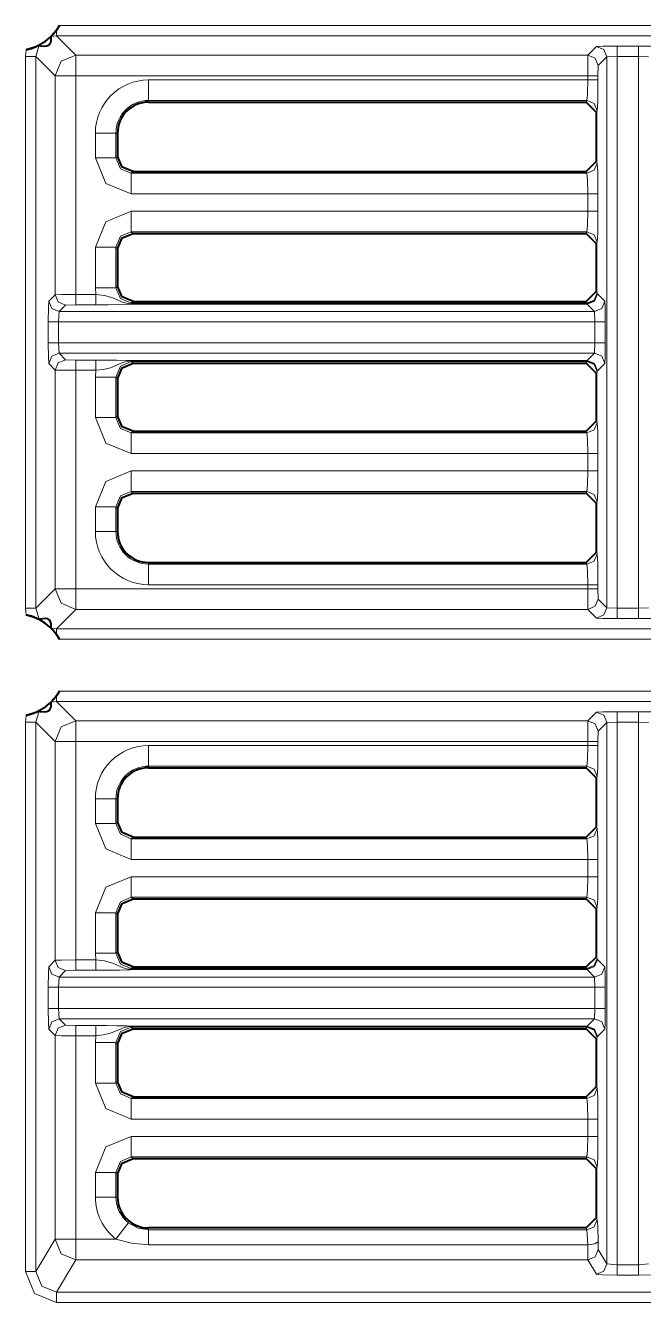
# Model space of a CAD drawing. Header units: millimetres. Extents: x 0 to 2941, y -405 to 1422.
# Drawn here: x 194.6 to 224.6, y 851.2 to 913.2 of the extents above; entities that cross this region are included whole.
import ezdxf

# ---------------------------------------------------------------- set-up
doc = ezdxf.new("R2010")
doc.units = ezdxf.units.MM
doc.layers.add('FINE', color=9, linetype='Continuous')
doc.layers.add('OUTLINE', color=7, linetype='Continuous')

msp = doc.modelspace()

# ---------------------------------------------------------------- linework, layer by layer
at = {"layer": 'FINE', "lineweight": 9}
for p, q in [((250.804, 913.177), (196.224, 913.177)), ((195.079, 911.678), (195.237, 912.217)), ((195.824, 912.644), (196.079, 912.677)), ((224.33, 912.179), (223.304, 912.179)), ((194.615, 912.001), (194.58, 911.678)), ((194.58, 911.678), (194.58, 884.903)), ((195.079, 884.903), (195.079, 911.678)), ((221.884, 911.734), (197.023, 911.734)), ((222.384, 911.234), (222.804, 911.654)), ((222.804, 911.654), (223.304, 911.679)), ((222.804, 911.654), (222.804, 884.927)), ((223.304, 911.679), (224.33, 911.679)), ((224.33, 911.679), (224.33, 884.902)), ((224.33, 911.679), (224.829, 911.654)), ((222.371, 910.734), (222.384, 911.234)), ((197.023, 910.734), (221.871, 910.734)), ((197.023, 900.128), (197.023, 910.734)), ((221.871, 910.538), (200.549, 910.538)), ((221.871, 910.734), (221.871, 910.538)), ((222.371, 910.538), (222.371, 910.734)), ((221.834, 909.54), (221.793, 909.458)), ((222.293, 908.958), (222.334, 909.041)), ((197.969, 907.959), (197.969, 906.755)), ((198.967, 907.959), (199.049, 907.959)), ((198.967, 906.755), (198.967, 907.959)), ((199.049, 906.836), (198.967, 906.755)), ((222.334, 906.505), (222.293, 906.588)), ((199.716, 906.006), (199.798, 906.088)), ((199.716, 905.007), (221.871, 905.007)), ((221.871, 905.007), (221.871, 904.167)), ((222.371, 904.167), (222.371, 905.007)), ((199.716, 903.169), (221.834, 903.169)), ((199.798, 903.088), (199.716, 903.169)), ((221.834, 903.169), (221.793, 903.088)), ((197.969, 902.42), (197.969, 900.455)), ((222.293, 902.588), (222.334, 902.669)), ((197.969, 900.455), (197.999, 900.128)), ((196.023, 900.115), (195.708, 899.8)), ((197.999, 900.128), (197.023, 900.128)), ((199.716, 899.706), (199.798, 899.787)), ((221.793, 899.787), (221.834, 899.706)), ((222.334, 900.205), (222.293, 900.288)), ((222.342, 900.157), (222.334, 900.205)), ((222.699, 899.8), (222.342, 900.157)), ((196.182, 898.8), (196.208, 899.3)), ((196.208, 899.3), (196.523, 899.615)), ((222.199, 899.3), (196.208, 899.3)), ((196.523, 899.615), (197.023, 899.628)), ((197.023, 899.628), (197.999, 899.628)), ((221.834, 899.706), (199.716, 899.706)), ((221.842, 899.674), (199.716, 899.674)), ((199.716, 899.657), (221.842, 899.657)), ((221.834, 899.706), (221.842, 899.674)), ((221.842, 899.657), (222.199, 899.3)), ((222.199, 899.3), (222.225, 898.8)), ((195.682, 898.8), (195.682, 897.774)), ((196.182, 898.8), (222.225, 898.8)), ((196.182, 897.774), (196.182, 898.8)), ((222.225, 898.8), (222.225, 897.774)), ((222.725, 897.774), (222.725, 898.8)), ((222.225, 897.774), (196.182, 897.774)), ((196.208, 897.275), (196.182, 897.774)), ((222.199, 897.275), (221.842, 896.917)), ((222.225, 897.774), (222.199, 897.275)), ((195.708, 896.775), (196.023, 896.459)), ((197.023, 896.946), (196.523, 896.959)), ((197.999, 896.946), (197.023, 896.946)), ((221.842, 896.917), (199.716, 896.917)), ((199.716, 896.901), (221.842, 896.901)), ((199.716, 896.869), (221.834, 896.869)), ((199.798, 896.787), (199.716, 896.869)), ((221.834, 896.869), (221.793, 896.787)), ((221.842, 896.901), (221.834, 896.869)), ((222.342, 896.417), (222.699, 896.775)), ((196.023, 896.459), (196.023, 885.847)), ((197.023, 896.447), (197.999, 896.447)), ((197.999, 896.447), (197.969, 896.12)), ((197.969, 896.12), (197.969, 894.155)), ((198.967, 896.12), (199.049, 896.039)), ((198.967, 894.155), (198.967, 896.12)), ((222.293, 896.288), (222.334, 896.369)), ((222.334, 896.369), (222.342, 896.417)), ((199.049, 894.236), (198.967, 894.155)), ((222.334, 893.905), (222.293, 893.987)), ((199.716, 893.406), (199.798, 893.487)), ((221.834, 893.406), (199.716, 893.406)), ((221.793, 893.487), (221.834, 893.406)), ((199.716, 892.408), (221.871, 892.408)), ((221.871, 892.408), (221.871, 891.567)), ((222.371, 891.567), (222.371, 892.408)), ((221.871, 891.567), (199.716, 891.567)), ((199.716, 890.569), (221.834, 890.569)), ((199.798, 890.487), (199.716, 890.569)), ((221.834, 890.569), (221.793, 890.487)), ((198.967, 889.82), (199.049, 889.738)), ((222.293, 889.988), (222.334, 890.069)), ((222.334, 887.54), (222.293, 887.622)), ((200.549, 887.041), (200.549, 887.122)), ((196.023, 885.847), (195.079, 884.903)), ((200.549, 886.042), (221.871, 886.042)), ((221.871, 886.042), (221.871, 885.847)), ((222.371, 885.847), (222.371, 886.042)), ((222.384, 885.347), (222.371, 885.847)), ((194.58, 884.903), (194.615, 884.58)), ((196.079, 883.903), (197.023, 884.847)), ((197.023, 884.847), (221.884, 884.847)), ((221.884, 884.847), (222.304, 884.427)), ((222.804, 884.927), (222.384, 885.347)), ((223.304, 884.902), (222.804, 884.927)), ((224.829, 884.927), (224.33, 884.902)), ((223.304, 884.401), (224.33, 884.401)), ((196.079, 883.903), (195.824, 883.936)), ((250.804, 883.903), (196.079, 883.903)), ((250.804, 880.877), (196.224, 880.877)), ((195.079, 879.378), (195.237, 879.917)), ((195.824, 880.345), (196.079, 880.377)), ((197.023, 879.434), (196.079, 880.377)), ((196.079, 880.377), (250.804, 880.377)), ((194.615, 879.701), (194.58, 879.378)), ((195.079, 879.378), (196.023, 878.434)), ((195.079, 852.713), (195.079, 879.378)), ((221.884, 879.434), (197.023, 879.434)), ((222.304, 879.854), (221.884, 879.434)), ((222.384, 878.934), (222.804, 879.354)), ((222.804, 879.354), (223.304, 879.379)), ((222.804, 879.354), (222.804, 853.086)), ((224.33, 879.879), (223.304, 879.879)), ((224.33, 879.379), (224.33, 853.044)), ((224.33, 879.379), (224.829, 879.354)), ((222.371, 878.434), (222.384, 878.934)), ((196.023, 878.434), (196.023, 867.821)), ((197.023, 878.434), (221.871, 878.434)), ((197.023, 867.833), (197.023, 878.434)), ((221.871, 878.238), (200.549, 878.238)), ((221.871, 878.434), (221.871, 878.238)), ((222.371, 878.238), (222.371, 878.434)), ((200.549, 877.24), (221.834, 877.24)), ((200.549, 877.159), (200.549, 877.24)), ((221.834, 877.24), (221.793, 877.159)), ((222.293, 876.658), (222.334, 876.74)), ((197.969, 875.659), (197.969, 874.46)), ((198.967, 875.659), (199.049, 875.659)), ((198.967, 874.46), (198.967, 875.659)), ((199.049, 874.542), (198.967, 874.46)), ((199.716, 873.711), (199.798, 873.793)), ((222.334, 874.211), (222.293, 874.293)), ((199.716, 872.713), (221.871, 872.713)), ((221.871, 872.713), (221.871, 871.873)), ((222.371, 871.873), (222.371, 872.713)), ((221.871, 871.873), (199.716, 871.873)), ((197.969, 870.125), (197.969, 868.16)), ((198.967, 870.125), (199.049, 870.044)), ((222.293, 870.293), (222.334, 870.375)), ((197.969, 868.16), (197.999, 867.833)), ((196.023, 867.821), (195.708, 867.505)), ((197.999, 867.833), (197.023, 867.833)), ((222.334, 867.911), (222.293, 867.993)), ((222.342, 867.862), (222.334, 867.911)), ((222.699, 867.505), (222.342, 867.862)), ((196.182, 866.506), (196.208, 867.005)), ((222.199, 867.005), (196.208, 867.005)), ((197.023, 867.333), (197.999, 867.333)), ((221.842, 867.379), (199.716, 867.379)), ((199.716, 867.363), (221.842, 867.363)), ((221.793, 867.493), (221.834, 867.411)), ((221.834, 867.411), (221.842, 867.379)), ((221.842, 867.363), (222.199, 867.005)), ((222.199, 867.005), (222.225, 866.506)), ((195.682, 866.506), (195.682, 865.48)), ((196.182, 865.48), (196.182, 866.506)), ((196.182, 866.506), (222.225, 866.506)), ((222.225, 866.506), (222.225, 865.48)), ((222.725, 865.48), (222.725, 866.506)), ((222.225, 865.48), (196.182, 865.48)), ((196.208, 864.98), (196.182, 865.48)), ((222.225, 865.48), (222.199, 864.98)), ((195.708, 864.48), (196.023, 864.165)), ((196.208, 864.98), (222.199, 864.98)), ((196.523, 864.665), (196.208, 864.98)), ((197.023, 864.652), (196.523, 864.665)), ((197.999, 864.652), (197.023, 864.652)), ((199.716, 864.606), (221.842, 864.606)), ((199.716, 864.574), (221.834, 864.574)), ((199.798, 864.493), (199.716, 864.574)), ((221.834, 864.574), (221.793, 864.493)), ((221.842, 864.606), (221.834, 864.574)), ((222.342, 864.123), (222.699, 864.48)), ((196.023, 864.165), (196.023, 854.286)), ((197.999, 864.152), (197.969, 863.825)), ((197.969, 863.825), (197.969, 861.86)), ((198.967, 863.825), (199.049, 863.744)), ((198.967, 861.86), (198.967, 863.825)), ((222.293, 863.993), (222.334, 864.075)), ((222.334, 864.075), (222.342, 864.123)), ((199.049, 861.942), (198.967, 861.86)), ((222.334, 861.611), (222.293, 861.693)), ((199.716, 861.111), (199.798, 861.193)), ((221.834, 861.111), (199.716, 861.111)), ((221.793, 861.193), (221.834, 861.111)), ((199.716, 860.113), (221.871, 860.113)), ((221.871, 860.113), (221.871, 859.273)), ((222.371, 859.273), (222.371, 860.113)), ((221.871, 859.273), (199.716, 859.273)), ((199.716, 858.274), (221.834, 858.274)), ((199.798, 858.193), (199.716, 858.274)), ((221.834, 858.274), (221.793, 858.193)), ((222.293, 857.693), (222.334, 857.775)), ((197.969, 857.525), (197.969, 856.328)), ((198.967, 857.525), (199.049, 857.444)), ((198.967, 856.328), (198.967, 857.525)), ((199.049, 856.328), (198.967, 856.328)), ((222.336, 855.242), (222.293, 855.328)), ((221.793, 854.828), (221.836, 854.742)), ((221.836, 854.742), (221.872, 854.015)), ((196.023, 854.286), (195.079, 852.713)), ((198.971, 854.286), (197.023, 854.286)), ((200.549, 854.015), (221.872, 854.015)), ((221.872, 854.015), (221.884, 853.287)), ((222.384, 853.787), (222.372, 854.151)), ((196.078, 851.713), (197.023, 853.287)), ((197.023, 853.287), (221.884, 853.287)), ((222.804, 853.086), (222.384, 853.787)), ((223.304, 853.044), (222.804, 853.086)), ((224.33, 853.044), (223.304, 853.044)), ((224.829, 853.086), (224.33, 853.044)), ((223.304, 852.544), (224.33, 852.544)), ((250.805, 851.713), (196.078, 851.713))]:
    msp.add_line(p, q, dxfattribs=at)
for points in [[(196.079, 912.677), (196.079, 912.756), (196.079, 912.955)], [(197.023, 911.734), (196.079, 912.677), (250.804, 912.677)], [(223.304, 912.179), (222.606, 912.172), (222.304, 912.154), (221.884, 911.734)], [(222.804, 911.654), (222.657, 912.007), (222.304, 912.154)], [(223.304, 911.679), (223.304, 912.028), (223.304, 912.179)], [(224.33, 911.679), (224.33, 912.028), (224.33, 912.179)], [(225.329, 912.154), (225.027, 912.172), (224.33, 912.179)], [(195.079, 911.678), (194.928, 911.678), (194.58, 911.678)], [(195.079, 911.678), (196.023, 910.734), (196.023, 900.115)], [(197.023, 911.734), (196.316, 911.441), (196.023, 910.734)], [(197.023, 911.734), (197.023, 911.432), (197.023, 910.734)], [(221.884, 911.734), (221.875, 911.432), (221.871, 910.734)], [(222.384, 911.234), (222.237, 911.587), (221.884, 911.734)], [(224.33, 884.902), (223.304, 884.902), (223.304, 911.679)], [(196.023, 910.734), (196.325, 910.734), (197.023, 910.734)], [(200.549, 909.54), (200.549, 909.85), (200.549, 910.538)], [(221.871, 910.538), (221.861, 909.85), (221.834, 909.54)], [(222.371, 910.734), (222.22, 910.734), (221.871, 910.734)], [(222.371, 910.538), (222.22, 910.538), (221.871, 910.538)], [(222.334, 909.041), (222.36, 909.506), (222.371, 910.538)], [(200.549, 909.458), (200.549, 909.54), (221.834, 909.54)], [(222.334, 909.041), (222.187, 909.393), (221.834, 909.54)], [(197.969, 907.959), (198.657, 907.959), (198.967, 907.959)], [(197.969, 906.755), (198.657, 906.755), (198.967, 906.755)], [(197.969, 906.755), (198.48, 905.519), (199.716, 905.007)], [(199.716, 906.006), (199.185, 906.224), (198.967, 906.755)], [(221.793, 906.088), (221.834, 906.006), (199.716, 906.006)], [(199.716, 905.007), (199.716, 905.696), (199.716, 906.006)], [(221.834, 906.006), (222.187, 906.153), (222.334, 906.505)], [(221.834, 906.006), (221.861, 905.696), (221.871, 905.007)], [(222.371, 905.007), (222.36, 906.04), (222.334, 906.505)], [(221.871, 905.007), (222.22, 905.007), (222.371, 905.007)], [(221.871, 904.167), (199.716, 904.167), (198.48, 903.656), (197.969, 902.42)], [(199.716, 904.167), (199.716, 903.479), (199.716, 903.169)], [(221.871, 904.167), (221.861, 903.479), (221.834, 903.169)], [(221.871, 904.167), (222.22, 904.167), (222.371, 904.167)], [(222.334, 902.669), (222.36, 903.135), (222.371, 904.167)], [(198.967, 902.42), (199.185, 902.951), (199.716, 903.169)], [(222.334, 902.669), (222.187, 903.022), (221.834, 903.169)], [(198.967, 902.42), (198.657, 902.42), (197.969, 902.42)], [(199.049, 900.536), (198.967, 900.455), (198.967, 902.42), (199.049, 902.339)], [(198.967, 900.455), (198.657, 900.455), (197.969, 900.455)], [(199.716, 899.706), (199.185, 899.924), (198.967, 900.455)], [(195.708, 899.8), (195.69, 899.498), (195.682, 898.8)], [(196.208, 899.3), (195.854, 899.447), (195.708, 899.8)], [(197.023, 900.128), (196.325, 900.124), (196.023, 900.115)], [(196.523, 899.615), (196.17, 899.762), (196.023, 900.115)], [(197.023, 899.628), (197.023, 899.779), (197.023, 900.128)], [(197.999, 899.628), (197.999, 899.779), (197.999, 900.128)], [(199.716, 899.674), (199.646, 899.676), (199.559, 899.685), (199.32, 899.745), (198.82, 899.967), (198.406, 900.078), (197.999, 900.128)], [(222.334, 900.205), (222.187, 899.853), (221.834, 899.706)], [(222.342, 900.157), (222.195, 899.804), (221.842, 899.657)], [(222.342, 900.157), (222.194, 899.817), (221.842, 899.674)], [(222.699, 899.8), (222.553, 899.447), (222.199, 899.3)], [(222.725, 898.8), (222.717, 899.498), (222.699, 899.8)], [(197.999, 899.628), (198.591, 899.631), (199.139, 899.641), (199.547, 899.654), (199.655, 899.657), (199.689, 899.657), (199.716, 899.657)], [(199.716, 899.706), (199.716, 899.695), (199.716, 899.674)], [(199.716, 899.657), (199.716, 899.662), (199.716, 899.674)], [(221.842, 899.674), (221.842, 899.662), (221.842, 899.657)], [(196.182, 898.8), (195.833, 898.8), (195.682, 898.8)], [(222.725, 898.8), (222.574, 898.8), (222.225, 898.8)], [(196.182, 897.774), (195.833, 897.774), (195.682, 897.774)], [(195.682, 897.774), (195.69, 897.077), (195.708, 896.775)], [(196.208, 897.275), (195.854, 897.128), (195.708, 896.775)], [(196.523, 896.959), (196.208, 897.275), (222.199, 897.275)], [(222.699, 896.775), (222.553, 897.128), (222.199, 897.275)], [(222.725, 897.774), (222.574, 897.774), (222.225, 897.774)], [(222.699, 896.775), (222.717, 897.077), (222.725, 897.774)], [(196.523, 896.959), (196.17, 896.813), (196.023, 896.459)], [(197.023, 896.946), (197.023, 896.796), (197.023, 896.447)], [(197.999, 896.946), (197.999, 896.796), (197.999, 896.447)], [(199.716, 896.917), (199.704, 896.917), (199.676, 896.918), (199.617, 896.919), (199.568, 896.92), (199.494, 896.923), (199, 896.937), (198.529, 896.944), (197.999, 896.946)], [(197.999, 896.447), (198.363, 896.49), (198.706, 896.568), (199.224, 896.792), (199.361, 896.843), (199.468, 896.873), (199.613, 896.896), (199.683, 896.9), (199.716, 896.901)], [(198.967, 896.12), (199.185, 896.651), (199.716, 896.869)], [(199.716, 896.917), (199.716, 896.913), (199.716, 896.901)], [(199.716, 896.901), (199.716, 896.879), (199.716, 896.869)], [(222.334, 896.369), (222.187, 896.722), (221.834, 896.869)], [(222.342, 896.417), (222.195, 896.771), (221.842, 896.917)], [(221.842, 896.917), (221.842, 896.913), (221.842, 896.901)], [(222.342, 896.417), (222.194, 896.758), (221.842, 896.901)], [(196.023, 896.459), (196.325, 896.451), (197.023, 896.447)], [(221.871, 885.847), (197.023, 885.847), (197.023, 896.447)], [(198.967, 896.12), (198.657, 896.12), (197.969, 896.12)], [(198.967, 894.155), (198.657, 894.155), (197.969, 894.155)], [(197.969, 894.155), (198.48, 892.919), (199.716, 892.408)], [(199.716, 893.406), (199.185, 893.624), (198.967, 894.155)], [(222.334, 893.905), (222.187, 893.553), (221.834, 893.406)], [(222.371, 892.408), (222.36, 893.44), (222.334, 893.905)], [(199.716, 893.406), (199.716, 893.096), (199.716, 892.408)], [(221.834, 893.406), (221.861, 893.096), (221.871, 892.408)], [(222.371, 892.408), (222.22, 892.408), (221.871, 892.408)], [(199.716, 891.567), (198.48, 891.056), (197.969, 889.82)], [(199.716, 890.569), (199.716, 890.879), (199.716, 891.567)], [(221.871, 891.567), (221.861, 890.879), (221.834, 890.569)], [(222.371, 891.567), (222.22, 891.567), (221.871, 891.567)], [(222.334, 890.069), (222.36, 890.535), (222.371, 891.567)], [(198.967, 889.82), (199.185, 890.351), (199.716, 890.569)], [(222.334, 890.069), (222.187, 890.422), (221.834, 890.569)], [(198.967, 889.82), (198.657, 889.82), (197.969, 889.82)], [(199.049, 888.622), (198.967, 888.622), (198.967, 889.82)], [(198.967, 888.622), (198.657, 888.622), (197.969, 888.622)], [(221.834, 887.041), (222.187, 887.187), (222.334, 887.54)], [(222.371, 886.042), (222.36, 887.075), (222.334, 887.54)], [(221.793, 887.122), (221.834, 887.041), (200.549, 887.041)], [(200.549, 886.042), (200.549, 886.731), (200.549, 887.041)], [(221.834, 887.041), (221.861, 886.731), (221.871, 886.042)], [(196.023, 885.847), (196.316, 885.14), (197.023, 884.847)], [(196.023, 885.847), (196.325, 885.847), (197.023, 885.847)], [(197.023, 885.847), (197.023, 885.149), (197.023, 884.847)], [(221.871, 886.042), (222.22, 886.042), (222.371, 886.042)], [(222.371, 885.847), (222.22, 885.847), (221.871, 885.847)], [(221.871, 885.847), (221.875, 885.149), (221.884, 884.847)], [(195.237, 884.364), (195.079, 884.903), (194.928, 884.903), (194.58, 884.903)], [(222.384, 885.347), (222.237, 884.994), (221.884, 884.847)], [(222.804, 884.927), (222.657, 884.574), (222.304, 884.427)], [(223.304, 884.902), (223.304, 884.553), (223.304, 884.401)], [(224.33, 884.902), (224.33, 884.553), (224.33, 884.401)], [(222.304, 884.427), (222.606, 884.409), (223.304, 884.401)], [(224.33, 884.401), (225.027, 884.409), (225.329, 884.427)], [(196.079, 883.626), (196.079, 883.825), (196.079, 883.903)], [(196.224, 883.404), (250.804, 883.404), (251.531, 883.592)], [(196.079, 880.655), (196.079, 880.456), (196.079, 880.377)], [(195.079, 879.378), (194.928, 879.378), (194.58, 879.378)], [(194.58, 879.378), (194.58, 852.713), (195.018, 851.652), (196.078, 851.213)], [(197.023, 879.434), (196.316, 879.141), (196.023, 878.434)], [(197.023, 879.434), (197.023, 879.132), (197.023, 878.434)], [(221.884, 879.434), (221.875, 879.132), (221.871, 878.434)], [(222.384, 878.934), (222.237, 879.287), (221.884, 879.434)], [(223.304, 879.879), (222.606, 879.872), (222.304, 879.854)], [(222.804, 879.354), (222.657, 879.707), (222.304, 879.854)], [(223.304, 879.379), (223.304, 879.728), (223.304, 879.879)], [(223.304, 853.044), (223.304, 879.379), (224.33, 879.379)], [(224.33, 879.379), (224.33, 879.728), (224.33, 879.879)], [(225.329, 879.854), (225.027, 879.872), (224.33, 879.879)], [(197.023, 878.434), (196.325, 878.434), (196.023, 878.434)], [(200.549, 878.238), (200.549, 877.55), (200.549, 877.24)], [(221.871, 878.238), (221.861, 877.55), (221.834, 877.24)], [(222.371, 878.434), (222.22, 878.434), (221.871, 878.434)], [(222.371, 878.238), (222.22, 878.238), (221.871, 878.238)], [(222.334, 876.74), (222.36, 877.206), (222.371, 878.238)], [(222.334, 876.74), (222.187, 877.093), (221.834, 877.24)], [(197.969, 875.659), (198.657, 875.659), (198.967, 875.659)], [(197.969, 874.46), (198.657, 874.46), (198.967, 874.46)], [(197.969, 874.46), (198.48, 873.224), (199.716, 872.713)], [(199.716, 873.711), (199.185, 873.93), (198.967, 874.46)], [(221.793, 873.793), (221.834, 873.711), (199.716, 873.711)], [(199.716, 872.713), (199.716, 873.401), (199.716, 873.711)], [(221.834, 873.711), (222.187, 873.858), (222.334, 874.211)], [(221.834, 873.711), (221.861, 873.401), (221.871, 872.713)], [(222.371, 872.713), (222.36, 873.745), (222.334, 874.211)], [(221.871, 872.713), (222.22, 872.713), (222.371, 872.713)], [(199.716, 871.873), (198.48, 871.361), (197.969, 870.125)], [(199.716, 871.873), (199.716, 871.184), (199.716, 870.874)], [(221.871, 871.873), (221.861, 871.184), (221.834, 870.874)], [(221.871, 871.873), (222.22, 871.873), (222.371, 871.873)], [(222.334, 870.375), (222.36, 870.84), (222.371, 871.873)], [(198.967, 870.125), (199.185, 870.656), (199.716, 870.874)], [(199.798, 870.793), (199.716, 870.874), (221.834, 870.874), (221.793, 870.793)], [(221.834, 870.874), (222.187, 870.728), (222.334, 870.375)], [(198.967, 870.125), (198.657, 870.125), (197.969, 870.125)], [(199.049, 868.242), (198.967, 868.16), (198.967, 870.125)], [(198.967, 868.16), (198.657, 868.16), (197.969, 868.16)], [(199.716, 867.411), (199.185, 867.63), (198.967, 868.16)], [(195.708, 867.505), (195.69, 867.203), (195.682, 866.506)], [(196.208, 867.005), (195.854, 867.152), (195.708, 867.505)], [(197.023, 867.833), (196.325, 867.83), (196.023, 867.821)], [(196.523, 867.321), (196.17, 867.467), (196.023, 867.821)], [(197.023, 867.333), (197.023, 867.484), (197.023, 867.833)], [(197.999, 867.333), (197.999, 867.484), (197.999, 867.833)], [(199.716, 867.379), (199.646, 867.382), (199.559, 867.39), (199.32, 867.45), (198.82, 867.672), (198.406, 867.783), (197.999, 867.833)], [(222.334, 867.911), (222.187, 867.558), (221.834, 867.411)], [(222.342, 867.862), (222.195, 867.509), (221.842, 867.363)], [(222.342, 867.862), (222.194, 867.522), (221.842, 867.379)], [(222.699, 867.505), (222.553, 867.152), (222.199, 867.005)], [(222.725, 866.506), (222.717, 867.203), (222.699, 867.505)], [(196.208, 867.005), (196.523, 867.321), (197.023, 867.333)], [(197.999, 867.333), (198.591, 867.337), (199.139, 867.346), (199.547, 867.359), (199.655, 867.362), (199.689, 867.363), (199.716, 867.363)], [(221.834, 867.411), (199.716, 867.411), (199.798, 867.493)], [(199.716, 867.411), (199.716, 867.401), (199.716, 867.379)], [(199.716, 867.363), (199.716, 867.368), (199.716, 867.379)], [(221.842, 867.379), (221.842, 867.368), (221.842, 867.363)], [(196.182, 866.506), (195.833, 866.506), (195.682, 866.506)], [(222.725, 866.506), (222.574, 866.506), (222.225, 866.506)], [(196.182, 865.48), (195.833, 865.48), (195.682, 865.48)], [(195.682, 865.48), (195.69, 864.782), (195.708, 864.48)], [(222.725, 865.48), (222.574, 865.48), (222.225, 865.48)], [(222.699, 864.48), (222.717, 864.782), (222.725, 865.48)], [(196.208, 864.98), (195.854, 864.833), (195.708, 864.48)], [(196.523, 864.665), (196.17, 864.518), (196.023, 864.165)], [(197.023, 864.652), (197.023, 864.501), (197.023, 864.152)], [(197.999, 864.652), (197.999, 864.501), (197.999, 864.152)], [(199.716, 864.623), (199.704, 864.623), (199.676, 864.623), (199.617, 864.624), (199.568, 864.626), (199.494, 864.629), (199, 864.643), (198.529, 864.65), (197.999, 864.652)], [(197.999, 864.152), (198.363, 864.195), (198.706, 864.273), (199.224, 864.498), (199.361, 864.549), (199.468, 864.578), (199.613, 864.601), (199.683, 864.606), (199.716, 864.606)], [(198.967, 863.825), (199.185, 864.356), (199.716, 864.574)], [(222.199, 864.98), (221.842, 864.623), (199.716, 864.623)], [(199.716, 864.623), (199.716, 864.618), (199.716, 864.606)], [(199.716, 864.606), (199.716, 864.585), (199.716, 864.574)], [(222.334, 864.075), (222.187, 864.428), (221.834, 864.574)], [(222.342, 864.123), (222.195, 864.476), (221.842, 864.623)], [(221.842, 864.623), (221.842, 864.618), (221.842, 864.606)], [(222.342, 864.123), (222.194, 864.463), (221.842, 864.606)], [(222.699, 864.48), (222.553, 864.833), (222.199, 864.98)], [(196.023, 864.165), (196.325, 864.156), (197.023, 864.152)], [(197.023, 854.286), (197.023, 864.152), (197.999, 864.152)], [(198.967, 863.825), (198.657, 863.825), (197.969, 863.825)], [(198.967, 861.86), (198.657, 861.86), (197.969, 861.86)], [(197.969, 861.86), (198.48, 860.624), (199.716, 860.113)], [(199.716, 861.111), (199.185, 861.33), (198.967, 861.86)], [(222.334, 861.611), (222.187, 861.258), (221.834, 861.111)], [(222.371, 860.113), (222.36, 861.145), (222.334, 861.611)], [(199.716, 861.111), (199.716, 860.801), (199.716, 860.113)], [(221.834, 861.111), (221.861, 860.801), (221.871, 860.113)], [(222.371, 860.113), (222.22, 860.113), (221.871, 860.113)], [(199.716, 859.273), (198.48, 858.761), (197.969, 857.525)], [(199.716, 859.273), (199.716, 858.584), (199.716, 858.274)], [(221.871, 859.273), (221.861, 858.584), (221.834, 858.274)], [(222.371, 859.273), (222.22, 859.273), (221.871, 859.273)], [(222.334, 857.775), (222.36, 858.24), (222.371, 859.273)], [(198.967, 857.525), (199.185, 858.056), (199.716, 858.274)], [(222.334, 857.775), (222.187, 858.127), (221.834, 858.274)], [(198.967, 857.525), (198.657, 857.525), (197.969, 857.525)], [(198.967, 856.328), (198.657, 856.328), (197.969, 856.328)], [(221.836, 854.742), (222.189, 854.889), (222.336, 855.242)], [(222.372, 854.151), (222.358, 854.916), (222.336, 855.242)], [(199.581, 855.076), (199.392, 854.831), (198.971, 854.286)], [(200.549, 854.742), (200.045, 854.826), (199.581, 855.076)], [(221.836, 854.742), (200.549, 854.742), (200.549, 854.828)], [(200.549, 854.742), (200.549, 854.525), (200.549, 854.015)], [(196.023, 854.286), (196.316, 853.58), (197.023, 853.287)], [(197.023, 854.286), (196.325, 854.286), (196.023, 854.286)], [(197.023, 854.286), (197.023, 853.595), (197.023, 853.287)], [(198.971, 854.286), (199.728, 854.083), (200.549, 854.015)], [(221.872, 854.015), (222.221, 854.056), (222.372, 854.151)], [(221.884, 853.287), (222.237, 853.434), (222.384, 853.787)], [(221.884, 853.287), (222.304, 852.587), (222.606, 852.557), (223.304, 852.544)], [(195.079, 852.713), (194.928, 852.713), (194.58, 852.713)], [(196.078, 851.713), (195.372, 852.005), (195.079, 852.713)], [(196.078, 851.213), (250.805, 851.213), (251.865, 851.652), (252.303, 852.713)], [(222.304, 852.587), (222.657, 852.733), (222.804, 853.086)], [(223.304, 852.544), (223.304, 852.698), (223.304, 853.044)], [(224.33, 852.544), (224.33, 852.698), (224.33, 853.044)], [(224.33, 852.544), (225.027, 852.557), (225.329, 852.587)], [(196.078, 851.713), (196.078, 851.559), (196.078, 851.213)]]:
    msp.add_lwpolyline(points, dxfattribs=at)
for points in [[(200.549, 910.538, 0.414204), (197.969, 907.959)], [(200.549, 909.54, 0.414214), (198.967, 907.959)], [(197.969, 889.82), (197.969, 888.622, 0.414204), (200.549, 886.042)], [(198.967, 888.622, 0.414214), (200.549, 887.041)], [(200.549, 878.239, 0.414223), (197.969, 875.659)], [(200.549, 877.24, 0.414214), (198.967, 875.659)], [(197.969, 856.328, 0.232262), (198.971, 854.287)], [(198.967, 856.328, 0.232249), (199.581, 855.076)]]:
    msp.add_lwpolyline(points, format="xyb", dxfattribs=at)
at = {"layer": 'OUTLINE', "lineweight": 40}
for p, q in [((196.224, 913.177), (196.079, 912.955)), ((200.549, 909.458), (221.793, 909.458)), ((221.793, 909.458), (222.293, 908.958)), ((222.293, 906.588), (222.293, 908.958)), ((199.049, 907.959), (199.049, 906.836)), ((222.293, 906.588), (221.793, 906.088)), ((199.798, 906.088), (221.793, 906.088)), ((199.798, 903.088), (221.793, 903.088)), ((221.793, 903.088), (222.293, 902.588)), ((199.049, 902.339), (199.049, 900.536)), ((222.293, 900.288), (222.293, 902.588)), ((199.798, 899.787), (221.793, 899.787)), ((222.293, 900.288), (221.793, 899.787)), ((199.798, 896.787), (221.793, 896.787)), ((221.793, 896.787), (222.293, 896.288)), ((199.049, 896.039), (199.049, 894.236)), ((222.293, 893.987), (222.293, 896.288)), ((222.293, 893.987), (221.793, 893.487)), ((199.798, 893.487), (221.793, 893.487)), ((199.798, 890.487), (221.793, 890.487)), ((221.793, 890.487), (222.293, 889.988)), ((222.293, 887.622), (222.293, 889.988)), ((199.049, 889.738), (199.049, 888.622)), ((222.293, 887.622), (221.793, 887.122)), ((200.549, 887.122), (221.793, 887.122)), ((196.224, 880.877), (196.079, 880.655)), ((200.549, 877.159), (221.793, 877.159)), ((221.793, 877.159), (222.293, 876.658)), ((222.293, 874.293), (222.293, 876.658)), ((199.049, 875.659), (199.049, 874.542)), ((199.798, 873.793), (221.793, 873.793)), ((222.293, 874.293), (221.793, 873.793)), ((199.798, 870.793), (221.793, 870.793)), ((221.793, 870.793), (222.293, 870.293)), ((199.049, 870.044), (199.049, 868.242)), ((222.293, 867.993), (222.293, 870.293)), ((222.293, 867.993), (221.793, 867.493)), ((199.798, 867.493), (221.793, 867.493)), ((199.798, 864.493), (221.793, 864.493)), ((221.793, 864.493), (222.293, 863.993)), ((222.293, 861.693), (222.293, 863.993)), ((199.049, 863.744), (199.049, 861.942)), ((222.293, 861.693), (221.793, 861.193)), ((199.798, 861.193), (221.793, 861.193)), ((199.798, 858.193), (221.793, 858.193)), ((221.793, 858.193), (222.293, 857.693)), ((222.293, 855.328), (222.293, 857.693)), ((199.049, 857.444), (199.049, 856.328)), ((222.293, 855.328), (221.793, 854.828)), ((221.793, 854.828), (200.549, 854.828))]:
    msp.add_line(p, q, dxfattribs=at)
for points in [[(194.615, 912.001, 0.208008), (196.224, 913.177)], [(200.549, 909.459, 0.414214), (199.049, 907.959)], [(199.049, 888.622, 0.414214), (200.549, 887.122)], [(196.224, 883.404, 0.207932), (194.615, 884.58)], [(194.615, 879.701, 0.207918), (196.224, 880.877)], [(200.549, 877.159, 0.414214), (199.049, 875.659)], [(199.049, 856.328, 0.414214), (200.549, 854.828)]]:
    msp.add_lwpolyline(points, format="xyb", dxfattribs=at)
for points in [[(196.079, 912.955), (195.945, 912.784), (195.866, 912.693), (195.832, 912.656), (195.824, 912.644)], [(195.237, 912.217), (195.218, 912.21), (195.153, 912.181), (194.987, 912.113), (194.769, 912.04), (194.615, 912.001)], [(195.237, 912.217), (195.311, 912.198), (195.481, 912.176), (195.592, 912.186), (195.687, 912.221), (195.702, 912.23), (195.709, 912.235), (195.712, 912.237), (195.714, 912.239), (195.717, 912.24), (195.719, 912.242), (195.721, 912.244), (195.725, 912.247), (195.734, 912.255), (195.752, 912.272), (195.782, 912.312), (195.821, 912.409), (195.824, 912.644)], [(199.798, 906.088), (199.268, 906.307), (199.049, 906.836)], [(199.049, 902.339), (199.268, 902.868), (199.798, 903.088)], [(199.798, 899.787), (199.268, 900.007), (199.049, 900.536)], [(199.049, 896.039), (199.268, 896.568), (199.798, 896.787)], [(199.798, 893.487), (199.268, 893.707), (199.049, 894.236)], [(199.049, 889.738), (199.268, 890.268), (199.798, 890.487)], [(194.615, 884.58), (194.856, 884.514), (195.04, 884.448), (195.171, 884.392), (195.221, 884.37), (195.237, 884.364)], [(195.824, 883.936), (195.832, 884.001), (195.826, 884.148), (195.797, 884.242), (195.742, 884.318), (195.729, 884.331), (195.722, 884.336), (195.72, 884.338), (195.717, 884.34), (195.715, 884.342), (195.712, 884.344), (195.709, 884.346), (195.701, 884.351), (195.681, 884.363), (195.639, 884.382), (195.54, 884.403), (195.285, 884.377), (195.237, 884.364)], [(195.824, 883.936), (195.836, 883.921), (195.882, 883.87), (195.996, 883.736), (196.079, 883.626), (196.224, 883.404)], [(196.079, 880.655), (195.945, 880.483), (195.866, 880.393), (195.832, 880.356), (195.824, 880.345)], [(195.237, 879.917), (195.218, 879.91), (195.153, 879.881), (194.987, 879.812), (194.769, 879.74), (194.615, 879.701)], [(195.237, 879.917), (195.311, 879.898), (195.481, 879.876), (195.592, 879.886), (195.687, 879.921), (195.702, 879.93), (195.709, 879.935), (195.712, 879.937), (195.714, 879.939), (195.717, 879.94), (195.719, 879.942), (195.721, 879.944), (195.725, 879.947), (195.734, 879.955), (195.752, 879.972), (195.782, 880.012), (195.821, 880.109), (195.824, 880.344)], [(199.798, 873.793), (199.268, 874.012), (199.049, 874.542)], [(199.049, 870.044), (199.268, 870.574), (199.798, 870.793)], [(199.798, 867.493), (199.268, 867.712), (199.049, 868.242)], [(199.049, 863.744), (199.268, 864.274), (199.798, 864.493)], [(199.798, 861.193), (199.268, 861.412), (199.049, 861.942)], [(199.049, 857.444), (199.268, 857.974), (199.798, 858.193)]]:
    msp.add_lwpolyline(points, dxfattribs=at)

doc.saveas('drawing.dxf')
